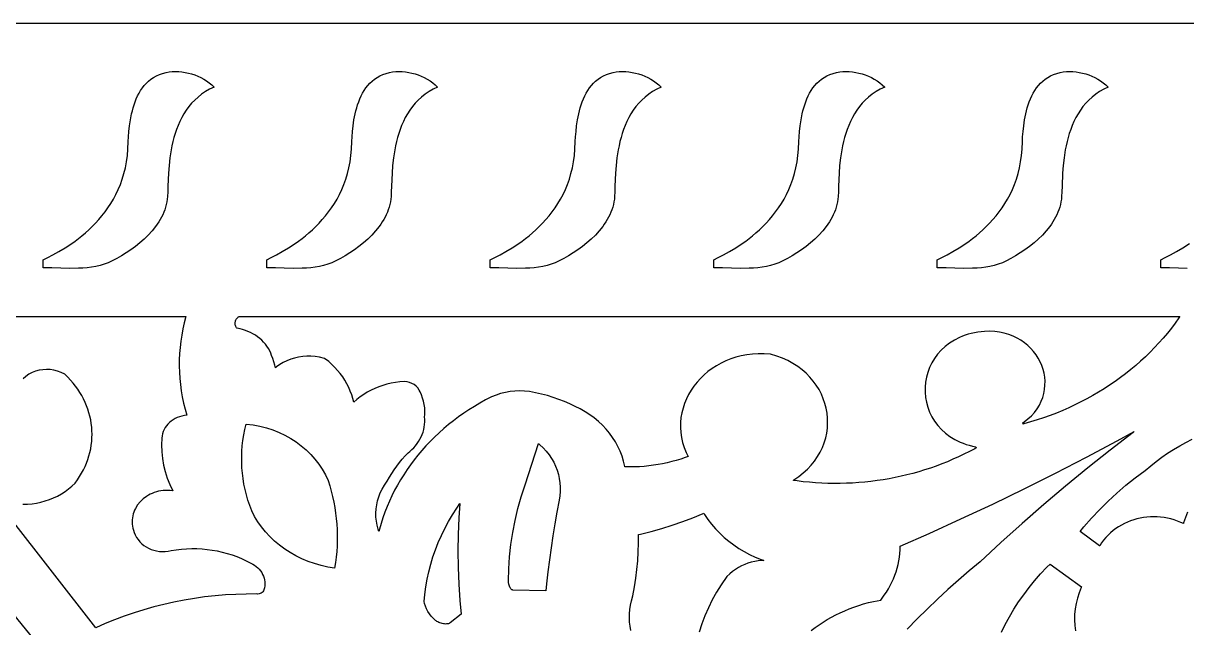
# Model space of a CAD drawing. Extents: x -250 to 250, y -50 to 50.
# Drawn here: x -93.1 to -4.5, y 4 to 50 of the extents above; entities that cross this region are included whole.
import ezdxf

# ---------------------------------------------------------------- set-up
doc = ezdxf.new("R2010")
doc.units = 0
doc.header["$MEASUREMENT"] = 0
doc.layers.add('BITMAP_LAYER', color=18, linetype='CONTINUOUS')
doc.layers.add('LAYER_1', color=18, linetype='CONTINUOUS')

msp = doc.modelspace()

# ---------------------------------------------------------------- linework, layer by layer
at = {"layer": 'BITMAP_LAYER'}
for points in [[(-91.554, 32.005), (-91.209, 32.177), (-90.809, 32.385), (-90.364, 32.632), (-89.885, 32.921), (-89.38, 33.253), (-89.122, 33.436), (-88.862, 33.631), (-88.6, 33.837), (-88.339, 34.056), (-88.079, 34.288), (-87.821, 34.532), (-87.568, 34.79), (-87.32, 35.061), (-87.078, 35.346), (-86.845, 35.645), (-86.62, 35.958), (-86.406, 36.285), (-86.203, 36.628), (-86.013, 36.985), (-85.837, 37.358), (-85.676, 37.747), (-85.532, 38.152), (-85.406, 38.573), (-85.299, 39.011), (-85.213, 39.465), (-85.148, 39.937), (-85.107, 40.426), (-85.079, 41.001), (-85.058, 41.365), (-85.026, 41.767), (-84.979, 42.198), (-84.913, 42.649), (-84.823, 43.111), (-84.767, 43.344), (-84.704, 43.575), (-84.633, 43.805), (-84.553, 44.032), (-84.464, 44.255), (-84.365, 44.472), (-84.255, 44.683), (-84.134, 44.887), (-84.002, 45.082), (-83.858, 45.267), (-83.702, 45.441), (-83.532, 45.602), (-83.348, 45.751), (-83.15, 45.885), (-82.937, 46.004), (-82.709, 46.106), (-82.465, 46.19), (-82.204, 46.255), (-81.969, 46.295), (-81.728, 46.319), (-81.485, 46.328), (-81.24, 46.322), (-80.993, 46.3), (-80.747, 46.264), (-80.502, 46.214), (-80.26, 46.15), (-80.021, 46.071), (-79.786, 45.979), (-79.558, 45.873), (-79.337, 45.754), (-79.124, 45.623), (-78.92, 45.478), (-78.726, 45.321), (-78.544, 45.152), (-78.884, 44.988), (-79.201, 44.805), (-79.495, 44.605), (-79.768, 44.389), (-80.021, 44.159), (-80.254, 43.915), (-80.468, 43.658), (-80.664, 43.391), (-80.843, 43.114), (-81.005, 42.828), (-81.152, 42.535), (-81.284, 42.235), (-81.402, 41.931), (-81.507, 41.623), (-81.6, 41.312), (-81.681, 41), (-81.751, 40.688), (-81.812, 40.377), (-81.907, 39.764), (-81.973, 39.169), (-82.015, 38.604), (-82.058, 37.599), (-82.072, 37.178), (-82.088, 36.826), (-82.108, 36.617), (-82.139, 36.412), (-82.182, 36.21), (-82.235, 36.011), (-82.299, 35.815), (-82.372, 35.622), (-82.455, 35.433), (-82.547, 35.248), (-82.648, 35.066), (-82.757, 34.887), (-82.873, 34.712), (-82.996, 34.54), (-83.263, 34.208), (-83.553, 33.891), (-83.864, 33.589), (-84.19, 33.302), (-84.53, 33.031), (-84.879, 32.776), (-85.234, 32.538), (-85.591, 32.316), (-85.946, 32.112), (-86.297, 31.925), (-86.599, 31.784), (-86.908, 31.668), (-87.223, 31.573), (-87.543, 31.499), (-87.868, 31.442), (-88.197, 31.401), (-88.529, 31.375), (-88.863, 31.359), (-89.538, 31.356), (-90.214, 31.373), (-90.888, 31.396), (-91.554, 31.408)], [(-74.544, 32.005), (-74.199, 32.177), (-73.799, 32.385), (-73.354, 32.632), (-72.875, 32.921), (-72.371, 33.253), (-72.112, 33.436), (-71.852, 33.631), (-71.59, 33.837), (-71.329, 34.056), (-71.069, 34.288), (-70.812, 34.532), (-70.558, 34.79), (-70.31, 35.061), (-70.069, 35.346), (-69.835, 35.645), (-69.61, 35.958), (-69.396, 36.285), (-69.193, 36.628), (-69.003, 36.985), (-68.827, 37.358), (-68.666, 37.747), (-68.522, 38.152), (-68.396, 38.573), (-68.29, 39.011), (-68.203, 39.465), (-68.138, 39.937), (-68.097, 40.426), (-68.069, 41.001), (-68.048, 41.365), (-68.016, 41.767), (-67.969, 42.198), (-67.903, 42.649), (-67.813, 43.111), (-67.758, 43.344), (-67.695, 43.575), (-67.623, 43.805), (-67.543, 44.032), (-67.454, 44.255), (-67.355, 44.472), (-67.245, 44.683), (-67.125, 44.887), (-66.993, 45.082), (-66.848, 45.267), (-66.692, 45.441), (-66.522, 45.602), (-66.338, 45.751), (-66.14, 45.885), (-65.927, 46.004), (-65.699, 46.106), (-65.455, 46.19), (-65.194, 46.255), (-64.959, 46.295), (-64.719, 46.319), (-64.475, 46.328), (-64.23, 46.322), (-63.983, 46.3), (-63.737, 46.264), (-63.492, 46.214), (-63.25, 46.15), (-63.011, 46.071), (-62.777, 45.979), (-62.548, 45.873), (-62.327, 45.754), (-62.114, 45.623), (-61.91, 45.478), (-61.716, 45.321), (-61.534, 45.152), (-61.874, 44.988), (-62.191, 44.805), (-62.485, 44.605), (-62.758, 44.389), (-63.011, 44.159), (-63.244, 43.915), (-63.458, 43.658), (-63.654, 43.391), (-63.833, 43.114), (-63.995, 42.828), (-64.142, 42.535), (-64.274, 42.235), (-64.392, 41.931), (-64.497, 41.623), (-64.59, 41.312), (-64.671, 41), (-64.742, 40.688), (-64.802, 40.377), (-64.897, 39.764), (-64.963, 39.169), (-65.006, 38.604), (-65.048, 37.599), (-65.062, 37.178), (-65.078, 36.826), (-65.098, 36.617), (-65.13, 36.412), (-65.172, 36.21), (-65.225, 36.011), (-65.289, 35.815), (-65.363, 35.622), (-65.446, 35.433), (-65.538, 35.248), (-65.638, 35.066), (-65.747, 34.887), (-65.863, 34.712), (-65.986, 34.54), (-66.253, 34.208), (-66.544, 33.891), (-66.854, 33.589), (-67.181, 33.302), (-67.52, 33.031), (-67.869, 32.776), (-68.224, 32.538), (-68.581, 32.316), (-68.936, 32.112), (-69.287, 31.925), (-69.589, 31.784), (-69.898, 31.668), (-70.213, 31.573), (-70.534, 31.499), (-70.858, 31.442), (-71.187, 31.401), (-71.519, 31.375), (-71.854, 31.359), (-72.528, 31.356), (-73.205, 31.373), (-73.878, 31.396), (-74.544, 31.408)], [(-57.534, 32.005), (-57.189, 32.177), (-56.789, 32.385), (-56.345, 32.632), (-55.865, 32.921), (-55.361, 33.253), (-55.103, 33.436), (-54.842, 33.631), (-54.58, 33.837), (-54.319, 34.056), (-54.059, 34.288), (-53.802, 34.532), (-53.548, 34.79), (-53.3, 35.061), (-53.059, 35.346), (-52.825, 35.645), (-52.6, 35.958), (-52.386, 36.285), (-52.183, 36.628), (-51.993, 36.985), (-51.817, 37.358), (-51.657, 37.747), (-51.513, 38.152), (-51.387, 38.573), (-51.28, 39.011), (-51.193, 39.465), (-51.129, 39.937), (-51.087, 40.426), (-51.059, 41.001), (-51.038, 41.365), (-51.006, 41.767), (-50.96, 42.198), (-50.893, 42.649), (-50.803, 43.111), (-50.748, 43.344), (-50.685, 43.575), (-50.613, 43.805), (-50.533, 44.032), (-50.444, 44.255), (-50.345, 44.472), (-50.235, 44.683), (-50.115, 44.887), (-49.983, 45.082), (-49.839, 45.267), (-49.682, 45.441), (-49.512, 45.602), (-49.328, 45.751), (-49.13, 45.885), (-48.918, 46.004), (-48.689, 46.106), (-48.445, 46.19), (-48.185, 46.255), (-47.949, 46.295), (-47.709, 46.319), (-47.466, 46.328), (-47.22, 46.322), (-46.974, 46.3), (-46.727, 46.264), (-46.482, 46.214), (-46.24, 46.15), (-46.001, 46.071), (-45.767, 45.979), (-45.539, 45.873), (-45.317, 45.754), (-45.104, 45.623), (-44.9, 45.478), (-44.706, 45.321), (-44.524, 45.152), (-44.864, 44.988), (-45.181, 44.805), (-45.475, 44.605), (-45.749, 44.389), (-46.001, 44.159), (-46.234, 43.915), (-46.448, 43.658), (-46.644, 43.391), (-46.823, 43.114), (-46.986, 42.828), (-47.132, 42.535), (-47.264, 42.235), (-47.383, 41.931), (-47.488, 41.623), (-47.58, 41.312), (-47.661, 41), (-47.732, 40.688), (-47.792, 40.377), (-47.888, 39.764), (-47.953, 39.169), (-47.996, 38.604), (-48.039, 37.599), (-48.052, 37.178), (-48.069, 36.826), (-48.088, 36.617), (-48.12, 36.412), (-48.162, 36.21), (-48.216, 36.011), (-48.279, 35.815), (-48.353, 35.622), (-48.436, 35.433), (-48.528, 35.248), (-48.628, 35.066), (-48.737, 34.887), (-48.853, 34.712), (-48.977, 34.54), (-49.243, 34.208), (-49.534, 33.891), (-49.844, 33.589), (-50.171, 33.302), (-50.51, 33.031), (-50.859, 32.776), (-51.214, 32.538), (-51.571, 32.316), (-51.927, 32.112), (-52.277, 31.925), (-52.58, 31.784), (-52.889, 31.668), (-53.204, 31.573), (-53.524, 31.499), (-53.849, 31.442), (-54.177, 31.401), (-54.509, 31.375), (-54.844, 31.359), (-55.518, 31.356), (-56.195, 31.373), (-56.869, 31.396), (-57.534, 31.408)], [(-40.524, 32.005), (-40.18, 32.177), (-39.78, 32.385), (-39.335, 32.632), (-38.855, 32.921), (-38.351, 33.253), (-38.093, 33.436), (-37.832, 33.631), (-37.571, 33.837), (-37.309, 34.056), (-37.049, 34.288), (-36.792, 34.532), (-36.539, 34.79), (-36.291, 35.061), (-36.049, 35.346), (-35.815, 35.645), (-35.591, 35.958), (-35.376, 36.285), (-35.173, 36.628), (-34.983, 36.985), (-34.807, 37.358), (-34.647, 37.747), (-34.503, 38.152), (-34.377, 38.573), (-34.27, 39.011), (-34.184, 39.465), (-34.119, 39.937), (-34.077, 40.426), (-34.049, 41.001), (-34.028, 41.365), (-33.997, 41.767), (-33.95, 42.198), (-33.884, 42.649), (-33.793, 43.111), (-33.738, 43.344), (-33.675, 43.575), (-33.604, 43.805), (-33.524, 44.032), (-33.434, 44.255), (-33.335, 44.472), (-33.226, 44.683), (-33.105, 44.887), (-32.973, 45.082), (-32.829, 45.267), (-32.672, 45.441), (-32.502, 45.602), (-32.319, 45.751), (-32.121, 45.885), (-31.908, 46.004), (-31.68, 46.106), (-31.436, 46.19), (-31.175, 46.255), (-30.939, 46.295), (-30.699, 46.319), (-30.456, 46.328), (-30.21, 46.322), (-29.964, 46.3), (-29.718, 46.264), (-29.473, 46.214), (-29.23, 46.15), (-28.991, 46.071), (-28.757, 45.979), (-28.529, 45.873), (-28.307, 45.754), (-28.094, 45.623), (-27.89, 45.478), (-27.697, 45.321), (-27.515, 45.152), (-27.854, 44.988), (-28.171, 44.805), (-28.466, 44.605), (-28.739, 44.389), (-28.992, 44.159), (-29.225, 43.915), (-29.439, 43.658), (-29.635, 43.391), (-29.814, 43.114), (-29.976, 42.828), (-30.123, 42.535), (-30.255, 42.235), (-30.373, 41.931), (-30.478, 41.623), (-30.57, 41.312), (-30.652, 41), (-30.722, 40.688), (-30.783, 40.377), (-30.878, 39.764), (-30.943, 39.169), (-30.986, 38.604), (-31.029, 37.599), (-31.042, 37.178), (-31.059, 36.826), (-31.079, 36.617), (-31.11, 36.412), (-31.153, 36.21), (-31.206, 36.011), (-31.27, 35.815), (-31.343, 35.622), (-31.426, 35.433), (-31.518, 35.248), (-31.619, 35.066), (-31.727, 34.887), (-31.843, 34.712), (-31.967, 34.54), (-32.234, 34.208), (-32.524, 33.891), (-32.834, 33.589), (-33.161, 33.302), (-33.501, 33.031), (-33.85, 32.776), (-34.204, 32.538), (-34.561, 32.316), (-34.917, 32.112), (-35.267, 31.925), (-35.57, 31.784), (-35.879, 31.668), (-36.194, 31.573), (-36.514, 31.499), (-36.839, 31.442), (-37.168, 31.401), (-37.499, 31.375), (-37.834, 31.359), (-38.508, 31.356), (-39.185, 31.373), (-39.859, 31.396), (-40.524, 31.408)], [(-23.515, 32.005), (-23.17, 32.177), (-22.77, 32.385), (-22.325, 32.632), (-21.845, 32.921), (-21.341, 33.253), (-21.083, 33.436), (-20.822, 33.631), (-20.561, 33.837), (-20.299, 34.056), (-20.039, 34.288), (-19.782, 34.532), (-19.529, 34.79), (-19.281, 35.061), (-19.039, 35.346), (-18.806, 35.645), (-18.581, 35.958), (-18.366, 36.285), (-18.164, 36.628), (-17.973, 36.985), (-17.798, 37.358), (-17.637, 37.747), (-17.493, 38.152), (-17.367, 38.573), (-17.26, 39.011), (-17.174, 39.465), (-17.109, 39.937), (-17.067, 40.426), (-17.039, 41.001), (-17.018, 41.365), (-16.987, 41.767), (-16.94, 42.198), (-16.874, 42.649), (-16.784, 43.111), (-16.728, 43.344), (-16.665, 43.575), (-16.594, 43.805), (-16.514, 44.032), (-16.425, 44.255), (-16.325, 44.472), (-16.216, 44.683), (-16.095, 44.887), (-15.963, 45.082), (-15.819, 45.267), (-15.662, 45.441), (-15.492, 45.602), (-15.309, 45.751), (-15.111, 45.885), (-14.898, 46.004), (-14.67, 46.106), (-14.426, 46.19), (-14.165, 46.255), (-13.929, 46.295), (-13.689, 46.319), (-13.446, 46.328), (-13.2, 46.322), (-12.954, 46.3), (-12.708, 46.264), (-12.463, 46.214), (-12.22, 46.15), (-11.981, 46.071), (-11.747, 45.979), (-11.519, 45.873), (-11.298, 45.754), (-11.084, 45.623), (-10.88, 45.478), (-10.687, 45.321), (-10.505, 45.152), (-10.845, 44.988), (-11.161, 44.805), (-11.456, 44.605), (-11.729, 44.389), (-11.982, 44.159), (-12.215, 43.915), (-12.429, 43.658), (-12.625, 43.391), (-12.804, 43.114), (-12.966, 42.828), (-13.113, 42.535), (-13.245, 42.235), (-13.363, 41.931), (-13.468, 41.623), (-13.561, 41.312), (-13.642, 41), (-13.712, 40.688), (-13.773, 40.377), (-13.868, 39.764), (-13.934, 39.169), (-13.976, 38.604), (-14.019, 37.599), (-14.032, 37.178), (-14.049, 36.826), (-14.069, 36.617), (-14.1, 36.412), (-14.143, 36.21), (-14.196, 36.011), (-14.26, 35.815), (-14.333, 35.622), (-14.416, 35.433), (-14.508, 35.248), (-14.609, 35.066), (-14.717, 34.887), (-14.834, 34.712), (-14.957, 34.54), (-15.224, 34.208), (-15.514, 33.891), (-15.825, 33.589), (-16.151, 33.302), (-16.491, 33.031), (-16.84, 32.776), (-17.194, 32.538), (-17.551, 32.316), (-17.907, 32.112), (-18.258, 31.925), (-18.56, 31.784), (-18.869, 31.668), (-19.184, 31.573), (-19.504, 31.499), (-19.829, 31.442), (-20.158, 31.401), (-20.49, 31.375), (-20.824, 31.359), (-21.499, 31.356), (-22.175, 31.373), (-22.849, 31.396), (-23.515, 31.408)]]:
    msp.add_lwpolyline(points, close=True, dxfattribs=at)
msp.add_lwpolyline([(-4.489, 31.356), (-5.165, 31.373), (-5.839, 31.396), (-6.505, 31.408), (-6.505, 32.005), (-6.16, 32.177), (-5.76, 32.385), (-5.315, 32.632), (-4.836, 32.921), (-4.331, 33.253)], dxfattribs=at)
at = {"layer": 'LAYER_1'}
for points in [[(250, -50), (-250, -50), (-250, 50), (250, 50)], [(-5.066, 27.682), (-5.126, 27.594), (-5.409, 27.198), (-5.703, 26.808), (-6.007, 26.426), (-6.322, 26.052), (-6.646, 25.685), (-6.98, 25.326), (-7.324, 24.974), (-7.677, 24.631), (-8.039, 24.296), (-8.411, 23.97), (-8.791, 23.651), (-9.18, 23.342), (-9.577, 23.041), (-9.982, 22.749), (-10.396, 22.466), (-10.817, 22.192), (-11.246, 21.927), (-11.683, 21.672), (-12.127, 21.426), (-12.578, 21.19), (-13.036, 20.964), (-13.5, 20.748), (-13.971, 20.542), (-14.448, 20.347), (-14.932, 20.161), (-15.421, 19.987), (-15.917, 19.823), (-16.417, 19.669), (-16.923, 19.527), (-16.983, 19.512), (-16.996, 19.608), (-16.906, 19.668), (-16.614, 19.897), (-16.353, 20.142), (-16.121, 20.401), (-15.918, 20.672), (-15.746, 20.954), (-15.602, 21.245), (-15.488, 21.543), (-15.403, 21.846), (-15.346, 22.152), (-15.317, 22.46), (-15.315, 22.768), (-15.339, 23.073), (-15.389, 23.376), (-15.464, 23.673), (-15.563, 23.964), (-15.686, 24.247), (-15.832, 24.52), (-16, 24.783), (-16.19, 25.034), (-16.401, 25.271), (-16.632, 25.493), (-16.883, 25.699), (-17.154, 25.887), (-17.443, 26.054), (-17.75, 26.201), (-18.073, 26.325), (-18.413, 26.426), (-18.768, 26.5), (-19.138, 26.549), (-19.521, 26.568), (-19.916, 26.559), (-20.184, 26.533), (-20.438, 26.498), (-20.685, 26.454), (-20.925, 26.4), (-21.158, 26.337), (-21.383, 26.265), (-21.601, 26.185), (-21.816, 26.095), (-22.21, 25.896), (-22.577, 25.666), (-22.912, 25.409), (-23.215, 25.127), (-23.486, 24.823), (-23.723, 24.501), (-23.927, 24.162), (-24.098, 23.809), (-24.234, 23.445), (-24.337, 23.072), (-24.406, 22.693), (-24.441, 22.311), (-24.442, 21.927), (-24.409, 21.544), (-24.341, 21.164), (-24.238, 20.791), (-24.101, 20.426), (-23.929, 20.072), (-23.722, 19.732), (-23.48, 19.409), (-23.203, 19.105), (-22.892, 18.823), (-22.547, 18.565), (-22.168, 18.335), (-21.761, 18.137), (-21.538, 18.047), (-21.312, 17.967), (-21.078, 17.895), (-20.836, 17.832), (-20.585, 17.778), (-20.558, 17.696), (-20.666, 17.635), (-21.073, 17.42), (-21.484, 17.214), (-21.9, 17.017), (-22.32, 16.828), (-22.745, 16.649), (-23.173, 16.478), (-23.606, 16.317), (-24.042, 16.164), (-24.481, 16.021), (-24.924, 15.887), (-25.37, 15.762), (-25.819, 15.646), (-26.27, 15.54), (-26.724, 15.443), (-27.181, 15.355), (-27.639, 15.277), (-28.1, 15.208), (-28.562, 15.148), (-29.026, 15.098), (-29.492, 15.058), (-29.958, 15.027), (-30.426, 15.005), (-30.894, 14.993), (-31.363, 14.991), (-31.833, 14.999), (-32.303, 15.016), (-32.773, 15.043), (-33.243, 15.08), (-33.712, 15.126), (-34.182, 15.183), (-34.449, 15.22), (-34.467, 15.253), (-34.434, 15.271), (-34.057, 15.521), (-33.709, 15.79), (-33.392, 16.077), (-33.104, 16.381), (-32.846, 16.699), (-32.618, 17.031), (-32.42, 17.375), (-32.253, 17.728), (-32.115, 18.09), (-32.007, 18.457), (-31.928, 18.83), (-31.879, 19.206), (-31.859, 19.583), (-31.867, 19.96), (-31.905, 20.336), (-31.971, 20.708), (-32.065, 21.075), (-32.187, 21.436), (-32.337, 21.788), (-32.514, 22.131), (-32.718, 22.463), (-32.949, 22.782), (-33.206, 23.086), (-33.49, 23.375), (-33.8, 23.645), (-34.134, 23.897), (-34.494, 24.128), (-34.879, 24.336), (-35.287, 24.521), (-35.719, 24.68), (-36.203, 24.822), (-36.693, 24.856), (-37.142, 24.859), (-37.582, 24.833), (-38.012, 24.779), (-38.43, 24.7), (-38.836, 24.595), (-39.229, 24.466), (-39.607, 24.314), (-39.971, 24.14), (-40.319, 23.945), (-40.65, 23.73), (-40.964, 23.497), (-41.259, 23.246), (-41.536, 22.978), (-41.792, 22.695), (-42.028, 22.398), (-42.241, 22.087), (-42.433, 21.763), (-42.6, 21.429), (-42.744, 21.084), (-42.862, 20.729), (-42.953, 20.367), (-43.018, 19.999), (-43.054, 19.624), (-43.061, 19.246), (-43.038, 18.864), (-42.985, 18.481), (-42.899, 18.099), (-42.782, 17.717), (-42.632, 17.338), (-42.483, 17.035), (-42.699, 16.957), (-43.036, 16.846), (-43.375, 16.745), (-43.718, 16.652), (-44.064, 16.569), (-44.412, 16.496), (-44.762, 16.431), (-45.115, 16.377), (-45.469, 16.331), (-45.825, 16.295), (-46.182, 16.269), (-46.54, 16.252), (-46.899, 16.245), (-47.258, 16.247), (-47.282, 16.248), (-47.289, 16.294), (-47.381, 16.685), (-47.5, 17.067), (-47.644, 17.44), (-47.813, 17.802), (-48.005, 18.153), (-48.221, 18.492), (-48.459, 18.818), (-48.719, 19.13), (-48.999, 19.427), (-49.3, 19.708), (-49.62, 19.972), (-49.958, 20.219), (-50.314, 20.448), (-50.687, 20.657), (-51.064, 20.84), (-51.464, 21.038), (-51.882, 21.223), (-52.307, 21.392), (-52.74, 21.544), (-53.18, 21.679), (-53.626, 21.797), (-54.078, 21.898), (-54.542, 21.983), (-54.913, 22.022), (-55.283, 22.035), (-55.653, 22.022), (-56.02, 21.984), (-56.382, 21.921), (-56.739, 21.832), (-57.088, 21.718), (-57.432, 21.578), (-57.884, 21.344), (-58.315, 21.106), (-58.737, 20.857), (-59.15, 20.598), (-59.554, 20.33), (-59.947, 20.051), (-60.332, 19.764), (-60.706, 19.467), (-61.07, 19.161), (-61.424, 18.847), (-61.768, 18.523), (-62.101, 18.192), (-62.423, 17.853), (-62.734, 17.505), (-63.035, 17.151), (-63.323, 16.788), (-63.601, 16.419), (-63.866, 16.042), (-64.12, 15.659), (-64.362, 15.269), (-64.591, 14.873), (-64.809, 14.47), (-65.013, 14.062), (-65.205, 13.648), (-65.384, 13.229), (-65.55, 12.805), (-65.702, 12.375), (-65.841, 11.941), (-65.967, 11.503), (-66.008, 11.337), (-66.065, 11.504), (-66.144, 11.811), (-66.198, 12.12), (-66.228, 12.432), (-66.234, 12.744), (-66.215, 13.055), (-66.172, 13.366), (-66.105, 13.673), (-66.013, 13.977), (-65.897, 14.277), (-65.756, 14.57), (-65.591, 14.857), (-65.382, 15.163), (-65.206, 15.475), (-65.03, 15.76), (-64.845, 16.04), (-64.649, 16.315), (-64.443, 16.584), (-64.228, 16.847), (-64.002, 17.103), (-63.785, 17.334), (-63.656, 17.433), (-63.5, 17.569), (-63.354, 17.713), (-63.219, 17.864), (-63.094, 18.023), (-62.981, 18.188), (-62.879, 18.359), (-62.79, 18.536), (-62.712, 18.717), (-62.647, 18.903), (-62.594, 19.093), (-62.555, 19.286), (-62.528, 19.482), (-62.516, 19.68), (-62.517, 19.88), (-62.529, 20.029), (-62.509, 20.232), (-62.504, 20.488), (-62.518, 20.743), (-62.551, 20.996), (-62.604, 21.246), (-62.675, 21.492), (-62.765, 21.734), (-62.867, 21.954), (-62.934, 22.1), (-63.042, 22.26), (-63.174, 22.398), (-63.324, 22.515), (-63.489, 22.608), (-63.668, 22.676), (-63.857, 22.72), (-64.055, 22.736), (-64.411, 22.711), (-64.742, 22.67), (-65.069, 22.612), (-65.389, 22.537), (-65.704, 22.447), (-66.012, 22.341), (-66.312, 22.219), (-66.604, 22.082), (-66.887, 21.93), (-67.16, 21.764), (-67.423, 21.583), (-67.674, 21.388), (-67.921, 21.174), (-67.986, 21.444), (-68.075, 21.735), (-68.18, 22.021), (-68.301, 22.301), (-68.439, 22.574), (-68.592, 22.841), (-68.761, 23.099), (-68.944, 23.35), (-69.143, 23.591), (-69.355, 23.824), (-69.581, 24.046), (-69.821, 24.258), (-70.139, 24.51), (-70.532, 24.603), (-70.852, 24.653), (-71.172, 24.677), (-71.491, 24.677), (-71.806, 24.653), (-72.117, 24.605), (-72.421, 24.534), (-72.717, 24.441), (-73.005, 24.326), (-73.281, 24.189), (-73.545, 24.031), (-73.796, 23.853), (-73.884, 23.778), (-73.923, 23.985), (-73.991, 24.242), (-74.076, 24.495), (-74.17, 24.722), (-74.233, 24.892), (-74.317, 25.079), (-74.415, 25.258), (-74.524, 25.43), (-74.646, 25.593), (-74.778, 25.748), (-74.921, 25.894), (-75.074, 26.031), (-75.236, 26.158), (-75.407, 26.275), (-75.586, 26.382), (-75.773, 26.478), (-75.967, 26.562), (-76.168, 26.635), (-76.375, 26.697), (-76.574, 26.743), (-76.7, 26.771), (-76.8, 26.805), (-76.823, 26.816), (-76.838, 26.825), (-76.839, 26.826), (-76.872, 26.88), (-76.901, 26.942), (-76.923, 27.005), (-76.937, 27.067), (-76.945, 27.129), (-76.946, 27.19), (-76.941, 27.252), (-76.929, 27.313), (-76.91, 27.374), (-76.885, 27.434), (-76.854, 27.492), (-76.816, 27.548), (-76.772, 27.602), (-76.721, 27.653), (-76.685, 27.683)], [(-75.574, 19.444), (-75.062, 19.347), (-74.562, 19.218), (-74.076, 19.061), (-73.605, 18.874), (-73.152, 18.659), (-72.717, 18.418), (-72.302, 18.152), (-71.908, 17.86), (-71.537, 17.545), (-71.19, 17.207), (-70.869, 16.848), (-70.575, 16.468), (-70.311, 16.069), (-70.076, 15.651), (-69.873, 15.215), (-69.745, 14.809), (-69.63, 14.4), (-69.528, 13.989), (-69.439, 13.575), (-69.363, 13.161), (-69.299, 12.744), (-69.248, 12.327), (-69.211, 11.908), (-69.186, 11.488), (-69.174, 11.069), (-69.175, 10.648), (-69.189, 10.228), (-69.216, 9.808), (-69.256, 9.388), (-69.309, 8.969), (-69.375, 8.551), (-69.897, 8.637), (-70.407, 8.752), (-70.906, 8.895), (-71.39, 9.066), (-71.86, 9.262), (-72.314, 9.485), (-72.75, 9.731), (-73.167, 10.002), (-73.565, 10.296), (-73.941, 10.611), (-74.295, 10.948), (-74.625, 11.306), (-74.93, 11.682), (-75.209, 12.077), (-75.46, 12.49), (-75.683, 12.92), (-75.835, 13.318), (-75.97, 13.72), (-76.088, 14.126), (-76.189, 14.534), (-76.274, 14.945), (-76.342, 15.358), (-76.394, 15.772), (-76.428, 16.188), (-76.446, 16.605), (-76.447, 17.022), (-76.431, 17.439), (-76.399, 17.855), (-76.349, 18.271), (-76.282, 18.686), (-76.199, 19.099), (-76.098, 19.51)], [(-53.754, 17.943), (-53.5, 17.698), (-53.268, 17.44), (-53.058, 17.171), (-52.87, 16.89), (-52.704, 16.6), (-52.562, 16.301), (-52.442, 15.995), (-52.347, 15.682), (-52.275, 15.364), (-52.228, 15.042), (-52.206, 14.716), (-52.209, 14.388), (-52.238, 14.058), (-52.295, 13.716), (-52.463, 12.818), (-52.621, 11.912), (-52.768, 11.005), (-52.904, 10.097), (-53.029, 9.187), (-53.143, 8.276), (-53.245, 7.364), (-53.298, 6.836), (-55.814, 6.886), (-55.847, 6.89), (-55.862, 6.894), (-55.88, 6.902), (-55.902, 6.917), (-55.929, 6.941), (-55.96, 6.974), (-55.991, 7.016), (-56.018, 7.061), (-56.078, 7.188), (-56.121, 7.32), (-56.146, 7.45), (-56.153, 7.573), (-56.126, 8.491), (-56.06, 9.418), (-55.956, 10.342), (-55.815, 11.262), (-55.637, 12.176), (-55.422, 13.085), (-55.169, 13.987), (-54.877, 14.889), (-53.872, 18.042)], [(-59.913, 12.377), (-59.968, 11.118), (-59.99, 9.858), (-59.977, 8.598), (-59.93, 7.338), (-59.85, 6.079), (-59.756, 5.051), (-60.589, 4.386), (-60.632, 4.357), (-60.67, 4.338), (-60.72, 4.321), (-60.78, 4.309), (-60.85, 4.301), (-60.927, 4.299), (-61.01, 4.304), (-61.097, 4.315), (-61.186, 4.333), (-61.275, 4.356), (-61.362, 4.385), (-61.445, 4.418), (-61.523, 4.455), (-61.593, 4.495), (-61.654, 4.535), (-61.706, 4.576), (-61.873, 4.733), (-62.025, 4.9), (-62.161, 5.077), (-62.279, 5.262), (-62.38, 5.455), (-62.462, 5.653), (-62.527, 5.857), (-62.562, 6.021), (-62.514, 6.548), (-62.436, 7.128), (-62.335, 7.704), (-62.211, 8.275), (-62.063, 8.841), (-61.892, 9.401), (-61.699, 9.955), (-61.483, 10.503), (-61.245, 11.043), (-60.984, 11.575), (-60.702, 12.099), (-60.398, 12.615), (-60.073, 13.12), (-59.837, 13.458)]]:
    msp.add_lwpolyline(points, close=True, dxfattribs=at)
for points in [[(-99.305, 27.682), (-80.691, 27.682), (-80.815, 27.218), (-80.921, 26.753), (-81.01, 26.285), (-81.083, 25.815), (-81.138, 25.344), (-81.176, 24.872), (-81.197, 24.399), (-81.201, 23.926), (-81.188, 23.454), (-81.158, 22.981), (-81.11, 22.51), (-81.046, 22.039), (-80.965, 21.57), (-80.866, 21.104), (-80.751, 20.639), (-80.618, 20.177), (-80.81, 20.158), (-80.996, 20.123), (-81.176, 20.073), (-81.348, 20.009), (-81.511, 19.933), (-81.666, 19.844), (-81.81, 19.743), (-81.943, 19.632), (-82.065, 19.51), (-82.175, 19.379), (-82.271, 19.239), (-82.353, 19.092), (-82.42, 18.937), (-82.471, 18.776), (-82.506, 18.609), (-82.524, 18.437), (-82.548, 17.922), (-82.534, 17.408), (-82.484, 16.897), (-82.398, 16.39), (-82.275, 15.89), (-82.117, 15.396), (-81.923, 14.912), (-81.694, 14.439), (-81.881, 14.459), (-82.066, 14.468), (-82.247, 14.466), (-82.425, 14.453), (-82.599, 14.43), (-82.77, 14.397), (-82.935, 14.354), (-83.096, 14.302), (-83.252, 14.241), (-83.403, 14.172), (-83.547, 14.095), (-83.686, 14.009), (-83.942, 13.817), (-84.17, 13.599), (-84.366, 13.358), (-84.528, 13.096), (-84.595, 12.958), (-84.652, 12.817), (-84.699, 12.672), (-84.736, 12.524), (-84.762, 12.373), (-84.778, 12.219), (-84.781, 12.064), (-84.773, 11.907), (-84.753, 11.748), (-84.72, 11.589), (-84.674, 11.429), (-84.616, 11.27), (-84.541, 11.074), (-84.446, 10.89), (-84.332, 10.718), (-84.201, 10.558), (-84.055, 10.412), (-83.895, 10.28), (-83.721, 10.163), (-83.537, 10.061), (-83.342, 9.975), (-83.138, 9.906), (-82.928, 9.855), (-82.711, 9.822), (-82.491, 9.808), (-82.267, 9.814), (-82.041, 9.84), (-81.816, 9.886), (-81.425, 9.949), (-81.032, 9.996), (-80.639, 10.025), (-80.246, 10.038), (-79.854, 10.035), (-79.463, 10.015), (-79.073, 9.979), (-78.687, 9.926), (-78.303, 9.858), (-77.923, 9.774), (-77.548, 9.674), (-77.177, 9.558), (-76.813, 9.426), (-76.454, 9.279), (-76.103, 9.117), (-75.76, 8.939), (-75.608, 8.862), (-75.467, 8.775), (-75.336, 8.678), (-75.216, 8.573), (-75.107, 8.46), (-75.009, 8.339), (-74.924, 8.212), (-74.85, 8.079), (-74.79, 7.942), (-74.742, 7.8), (-74.708, 7.654), (-74.687, 7.506), (-74.681, 7.356), (-74.689, 7.204), (-74.712, 7.053), (-74.75, 6.901), (-74.785, 6.826), (-74.832, 6.76), (-74.891, 6.702), (-74.96, 6.655), (-75.037, 6.618), (-75.12, 6.594), (-75.207, 6.582), (-75.298, 6.584), (-76.096, 6.582), (-76.892, 6.557), (-77.686, 6.511), (-78.477, 6.444), (-79.265, 6.356), (-80.049, 6.247), (-80.828, 6.117), (-81.603, 5.965), (-82.372, 5.794), (-83.135, 5.601), (-83.892, 5.388), (-84.641, 5.155), (-85.383, 4.901), (-86.117, 4.627), (-86.842, 4.333), (-87.558, 4.019), (-94.132, 12.49)], [(-93.088, 13.411), (-92.742, 13.421), (-92.399, 13.451), (-92.06, 13.502), (-91.726, 13.571), (-91.399, 13.66), (-91.078, 13.767), (-90.765, 13.894), (-90.462, 14.038), (-90.17, 14.2), (-89.888, 14.38), (-89.62, 14.577), (-89.364, 14.791), (-89.124, 15.021), (-88.945, 15.265), (-88.78, 15.513), (-88.628, 15.766), (-88.489, 16.023), (-88.364, 16.284), (-88.252, 16.548), (-88.154, 16.815), (-88.069, 17.084), (-87.997, 17.355), (-87.938, 17.629), (-87.892, 17.903), (-87.859, 18.179), (-87.84, 18.455), (-87.833, 18.731), (-87.84, 19.007), (-87.86, 19.282), (-87.892, 19.557), (-87.937, 19.83), (-87.996, 20.101), (-88.067, 20.37), (-88.15, 20.637), (-88.247, 20.901), (-88.356, 21.161), (-88.478, 21.418), (-88.613, 21.671), (-88.76, 21.919), (-88.92, 22.163), (-89.092, 22.401), (-89.277, 22.634), (-89.474, 22.86), (-89.684, 23.081), (-89.906, 23.294), (-90.174, 23.434), (-90.45, 23.541), (-90.733, 23.614), (-91.019, 23.656), (-91.306, 23.667), (-91.59, 23.648), (-91.868, 23.6), (-92.137, 23.525), (-92.396, 23.422), (-92.64, 23.294), (-92.867, 23.141), (-93.073, 22.964)], [(-33.102, 3.801), (-32.812, 4.022), (-32.514, 4.234), (-32.208, 4.437), (-31.894, 4.631), (-31.572, 4.815), (-31.242, 4.99), (-30.905, 5.155), (-30.561, 5.309), (-30.21, 5.454), (-29.852, 5.588), (-29.489, 5.711), (-29.119, 5.823), (-28.743, 5.924), (-28.362, 6.014), (-27.811, 6.125), (-27.547, 6.484), (-27.384, 6.726), (-27.233, 6.973), (-27.093, 7.225), (-26.964, 7.482), (-26.847, 7.742), (-26.741, 8.007), (-26.648, 8.275), (-26.566, 8.547), (-26.496, 8.821), (-26.439, 9.098), (-26.393, 9.377), (-26.361, 9.658), (-26.34, 9.941), (-26.333, 10.223), (-24.142, 11.186), (-21.712, 12.29), (-19.298, 13.422), (-16.901, 14.583), (-14.521, 15.77), (-12.159, 16.986), (-9.814, 18.229), (-8.52, 18.936), (-8.614, 18.866), (-10.35, 17.53), (-12.063, 16.17), (-13.753, 14.788), (-15.418, 13.382), (-17.059, 11.953), (-18.676, 10.502), (-20.258, 9.037), (-21.078, 8.345), (-21.896, 7.635), (-22.701, 6.913), (-23.494, 6.18), (-24.275, 5.436), (-25.042, 4.682), (-25.797, 3.917)], [(-4.463, 12.805), (-4.553, 12.608), (-4.635, 12.407), (-4.708, 12.201), (-4.772, 11.993), (-4.787, 11.935), (-4.985, 12.029), (-5.234, 12.13), (-5.487, 12.218), (-5.742, 12.291), (-6, 12.351), (-6.259, 12.397), (-6.519, 12.429), (-6.779, 12.448), (-7.04, 12.454), (-7.299, 12.447), (-7.557, 12.427), (-7.813, 12.394), (-8.066, 12.349), (-8.316, 12.292), (-8.563, 12.222), (-8.805, 12.141), (-9.042, 12.047), (-9.274, 11.941), (-9.5, 11.824), (-9.719, 11.695), (-9.93, 11.555), (-10.134, 11.403), (-10.329, 11.239), (-10.515, 11.065), (-10.69, 10.879), (-10.855, 10.683), (-11.008, 10.475), (-11.149, 10.257), (-11.157, 10.244), (-12.651, 11.33), (-12.361, 11.686), (-11.771, 12.359), (-11.155, 13.013), (-10.514, 13.647), (-9.849, 14.261), (-9.159, 14.854), (-8.446, 15.425), (-7.693, 15.986), (-7.272, 16.345), (-6.855, 16.675), (-6.425, 16.991), (-5.983, 17.293), (-5.53, 17.58), (-5.065, 17.853), (-4.591, 18.11), (-4.106, 18.351)], [(-46.839, 3.813), (-46.89, 4.124), (-46.923, 4.44), (-46.937, 4.758), (-46.931, 5.079), (-46.906, 5.402), (-46.861, 5.727), (-46.795, 6.054), (-46.693, 6.437), (-46.565, 7.116), (-46.461, 7.78), (-46.377, 8.445), (-46.313, 9.113), (-46.269, 9.781), (-46.245, 10.451), (-46.242, 11.097), (-46.095, 11.131), (-45.281, 11.34), (-44.474, 11.57), (-43.676, 11.822), (-42.886, 12.094), (-42.105, 12.388), (-41.333, 12.702), (-41.279, 12.725), (-41.223, 12.631), (-40.966, 12.251), (-40.688, 11.887), (-40.388, 11.538), (-40.07, 11.206), (-39.732, 10.891), (-39.377, 10.594), (-39.005, 10.314), (-38.617, 10.054), (-38.213, 9.812), (-37.795, 9.591), (-37.363, 9.39), (-36.919, 9.21), (-36.714, 9.139), (-36.869, 9.134), (-37.138, 9.108), (-37.403, 9.065), (-37.664, 9.005), (-37.92, 8.929), (-38.17, 8.836), (-38.414, 8.727), (-38.651, 8.601), (-38.878, 8.459), (-39.096, 8.301), (-39.303, 8.127), (-39.533, 7.902), (-39.956, 7.293), (-40.314, 6.718), (-40.64, 6.13), (-40.935, 5.531), (-41.198, 4.921), (-41.428, 4.301), (-41.626, 3.672)], [(-99.261, 11.689), (-86.274, -4.226)], [(-18.636, 3.69), (-18.341, 4.275), (-18.024, 4.851), (-17.684, 5.418), (-17.322, 5.977), (-16.938, 6.526), (-16.532, 7.065), (-16.104, 7.593), (-15.655, 8.11), (-15.183, 8.615), (-14.935, 8.863), (-12.527, 7.136), (-12.558, 7.075), (-12.721, 6.675), (-12.854, 6.269), (-12.955, 5.857), (-13.026, 5.442), (-13.067, 5.025), (-13.076, 4.607), (-13.055, 4.19), (-13.004, 3.775)]]:
    msp.add_lwpolyline(points, dxfattribs=at)

doc.saveas('drawing.dxf')
